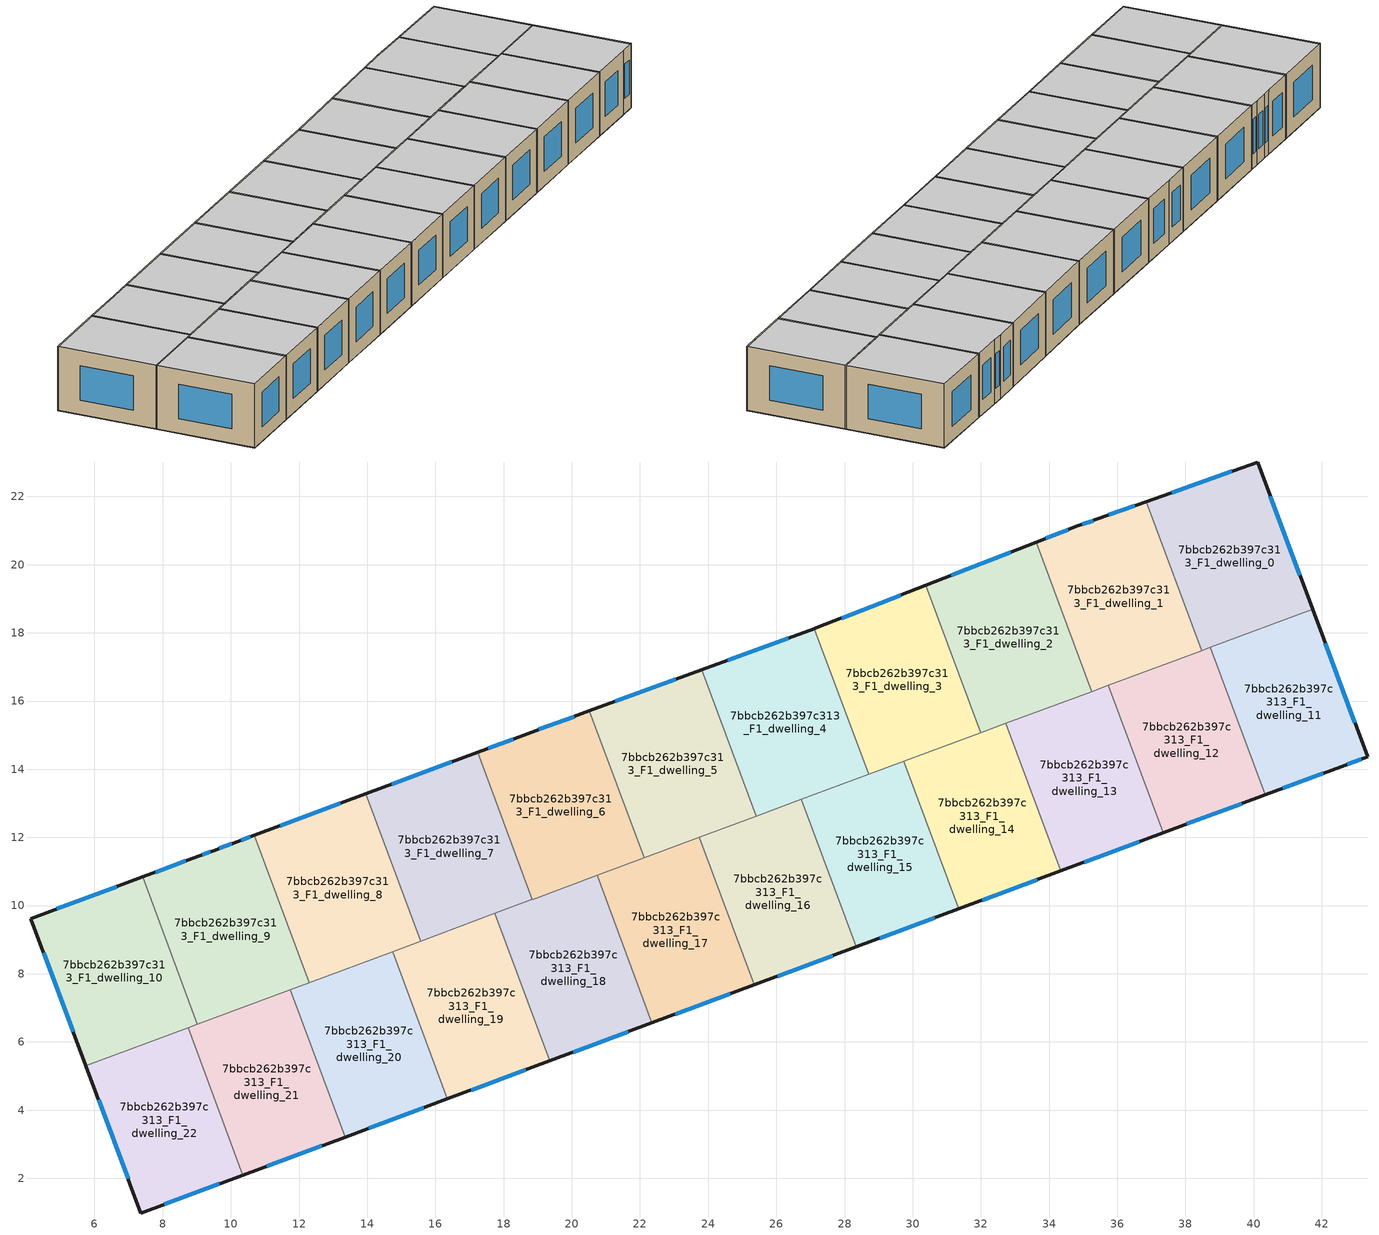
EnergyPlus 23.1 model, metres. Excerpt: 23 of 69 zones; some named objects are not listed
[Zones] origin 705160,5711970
7bbcb262b397c313_F1_dwelling_0
 floor to 7bbcb262b397c313_F0_dwelling_0 (EU_floor_Construction): 41.73,18.69 40.12,23.01 36.85,21.84 38.47,17.48 z3
 wall outside (EU_wall_Construction): 36.85,21.84 40.12,23.01 41.73,18.69 z3:6
 wall to 7bbcb262b397c313_F1_dwelling_1 (EU_wall_Construction): 38.47,17.48 36.85,21.84 z3:6
 wall to 7bbcb262b397c313_F1_dwelling_11 (EU_wall_Construction): 41.73,18.69 38.73,17.57 z3:6
 wall to 7bbcb262b397c313_F1_dwelling_12 (EU_wall_Construction): 38.73,17.57 38.47,17.48 z3:6
 window (EU_Window_Construction): 37.6,22.11 39.36,22.74 / 40.49,22.01 41.36,19.69 z3.69:5.31
 ceiling to 7bbcb262b397c313_F2_dwelling_0 (EU_floor_Construction): 40.12,23.01 41.73,18.69 38.47,17.48 36.85,21.84 z6
7bbcb262b397c313_F1_dwelling_1
 floor to 7bbcb262b397c313_F0_dwelling_1 (EU_floor_Construction): 38.47,17.48 36.85,21.84 35.43,21.34 34.84,21.14 33.62,20.66 35.25,16.28 z3
 wall outside (EU_wall_Construction): 33.62,20.66 34.84,21.14 35.43,21.34 36.85,21.84 z3:6
 wall to 7bbcb262b397c313_F1_dwelling_2 (EU_wall_Construction): 35.25,16.28 33.62,20.66 z3:6
 wall to 7bbcb262b397c313_F1_dwelling_12 (EU_wall_Construction): 38.47,17.48 35.73,16.46 z3:6
 wall to 7bbcb262b397c313_F1_dwelling_13 (EU_wall_Construction): 35.73,16.46 35.25,16.28 z3:6
 window (EU_Window_Construction): 33.9,20.77 34.56,21.03 / 34.98,21.18 35.29,21.29 / 35.75,21.46 36.52,21.73 z3.69:5.31
 ceiling to 7bbcb262b397c313_F2_dwelling_1 (EU_floor_Construction): 36.85,21.84 38.47,17.48 35.25,16.28 33.62,20.66 34.84,21.14 35.43,21.34 z6
7bbcb262b397c313_F1_dwelling_10
 floor to 7bbcb262b397c313_F0_dwelling_10 (EU_floor_Construction): 9.02,6.52 7.42,10.84 4.14,9.62 5.75,5.31 z3
 wall outside (EU_wall_Construction): 5.75,5.31 4.14,9.62 7.42,10.84 z3:6
 wall to 7bbcb262b397c313_F1_dwelling_9 (EU_wall_Construction): 7.42,10.84 9.02,6.52 z3:6
 wall to 7bbcb262b397c313_F1_dwelling_22 (EU_wall_Construction): 8.75,6.42 5.75,5.31 z3:6
 wall to 7bbcb262b397c313_F1_dwelling_21 (EU_wall_Construction): 9.02,6.52 8.75,6.42 z3:6
 window (EU_Window_Construction): 5.37,6.3 4.51,8.62 / 4.9,9.9 6.66,10.56 z3.69:5.31
 ceiling to 7bbcb262b397c313_F2_dwelling_10 (EU_floor_Construction): 7.42,10.84 9.02,6.52 5.75,5.31 4.14,9.62 z6
7bbcb262b397c313_F1_dwelling_11
 floor to 7bbcb262b397c313_F0_dwelling_11 (EU_floor_Construction): 43.34,14.37 41.73,18.69 38.73,17.57 40.34,13.25 42.56,14.08 z3
 wall outside (EU_wall_Construction): 41.73,18.69 43.34,14.37 42.56,14.08 40.34,13.25 z3:6
 wall to 7bbcb262b397c313_F1_dwelling_12 (EU_wall_Construction): 40.34,13.25 38.73,17.57 z3:6
 window (EU_Window_Construction): 42.1,17.69 42.97,15.37 / 43.16,14.3 42.74,14.14 / 42.05,13.89 40.85,13.44 z3.69:5.31
 ceiling to 7bbcb262b397c313_F2_dwelling_11 (EU_floor_Construction): 41.73,18.69 43.34,14.37 42.56,14.08 40.34,13.25 38.73,17.57 z6
7bbcb262b397c313_F1_dwelling_12
 floor to 7bbcb262b397c313_F0_dwelling_12 (EU_floor_Construction): 40.34,13.25 38.73,17.57 35.73,16.46 37.34,12.13 z3
 wall outside (EU_wall_Construction): 40.34,13.25 37.34,12.13 z3:6
 wall to 7bbcb262b397c313_F1_dwelling_13 (EU_wall_Construction): 37.34,12.13 35.73,16.46 z3:6
 window (EU_Window_Construction): 39.65,12.99 38.04,12.39 z3.69:5.31
 ceiling to 7bbcb262b397c313_F2_dwelling_12 (EU_floor_Construction): 38.73,17.57 40.34,13.25 37.34,12.13 35.73,16.46 z6
7bbcb262b397c313_F1_dwelling_13
 floor to 7bbcb262b397c313_F0_dwelling_13 (EU_floor_Construction): 37.34,12.13 35.73,16.46 32.73,15.34 34.34,11.02 z3
 wall outside (EU_wall_Construction): 37.34,12.13 34.34,11.02 z3:6
 wall to 7bbcb262b397c313_F1_dwelling_14 (EU_wall_Construction): 34.34,11.02 32.73,15.34 z3:6
 wall to 7bbcb262b397c313_F1_dwelling_2 (EU_wall_Construction): 32.73,15.34 35.25,16.28 z3:6
 window (EU_Window_Construction): 36.65,11.88 35.04,11.28 z3.69:5.31
 ceiling to 7bbcb262b397c313_F2_dwelling_13 (EU_floor_Construction): 35.73,16.46 37.34,12.13 34.34,11.02 32.73,15.34 z6
7bbcb262b397c313_F1_dwelling_14
 floor to 7bbcb262b397c313_F0_dwelling_14 (EU_floor_Construction): 34.34,11.02 32.73,15.34 29.73,14.23 31.34,9.9 z3
 wall outside (EU_wall_Construction): 34.34,11.02 31.34,9.9 z3:6
 wall to 7bbcb262b397c313_F1_dwelling_15 (EU_wall_Construction): 31.34,9.9 29.73,14.23 z3:6
 wall to 7bbcb262b397c313_F1_dwelling_3 (EU_wall_Construction): 29.73,14.23 32,15.07 z3:6
 wall to 7bbcb262b397c313_F1_dwelling_2 (EU_wall_Construction): 32,15.07 32.73,15.34 z3:6
 window (EU_Window_Construction): 33.65,10.76 32.04,10.16 z3.69:5.31
 ceiling to 7bbcb262b397c313_F2_dwelling_14 (EU_floor_Construction): 32.73,15.34 34.34,11.02 31.34,9.9 29.73,14.23 z6
7bbcb262b397c313_F1_dwelling_15
 floor to 7bbcb262b397c313_F0_dwelling_15 (EU_floor_Construction): 31.34,9.9 29.73,14.23 26.74,13.11 28.34,8.79 z3
 wall outside (EU_wall_Construction): 31.34,9.9 28.34,8.79 z3:6
 wall to 7bbcb262b397c313_F1_dwelling_16 (EU_wall_Construction): 28.34,8.79 26.74,13.11 z3:6
 wall to 7bbcb262b397c313_F1_dwelling_4 (EU_wall_Construction): 26.74,13.11 28.71,13.85 z3:6
 wall to 7bbcb262b397c313_F1_dwelling_3 (EU_wall_Construction): 28.71,13.85 29.73,14.23 z3:6
 window (EU_Window_Construction): 30.65,9.65 29.04,9.05 z3.69:5.31
 ceiling to 7bbcb262b397c313_F2_dwelling_15 (EU_floor_Construction): 29.73,14.23 31.34,9.9 28.34,8.79 26.74,13.11 z6
7bbcb262b397c313_F1_dwelling_16
 floor to 7bbcb262b397c313_F0_dwelling_16 (EU_floor_Construction): 28.34,8.79 26.74,13.11 23.74,12 25.35,7.67 z3
 wall outside (EU_wall_Construction): 28.34,8.79 25.35,7.67 z3:6
 wall to 7bbcb262b397c313_F1_dwelling_17 (EU_wall_Construction): 25.35,7.67 23.74,12 z3:6
 wall to 7bbcb262b397c313_F1_dwelling_5 (EU_wall_Construction): 23.74,12 25.41,12.62 z3:6
 wall to 7bbcb262b397c313_F1_dwelling_4 (EU_wall_Construction): 25.41,12.62 26.74,13.11 z3:6
 window (EU_Window_Construction): 27.65,8.53 26.04,7.93 z3.69:5.31
 ceiling to 7bbcb262b397c313_F2_dwelling_16 (EU_floor_Construction): 26.74,13.11 28.34,8.79 25.35,7.67 23.74,12 z6
7bbcb262b397c313_F1_dwelling_17
 floor to 7bbcb262b397c313_F0_dwelling_17 (EU_floor_Construction): 25.35,7.67 23.74,12 20.74,10.88 22.35,6.56 z3
 wall outside (EU_wall_Construction): 25.35,7.67 22.35,6.56 z3:6
 wall to 7bbcb262b397c313_F1_dwelling_18 (EU_wall_Construction): 22.35,6.56 20.74,10.88 z3:6
 wall to 7bbcb262b397c313_F1_dwelling_6 (EU_wall_Construction): 20.74,10.88 22.12,11.4 z3:6
 wall to 7bbcb262b397c313_F1_dwelling_5 (EU_wall_Construction): 22.12,11.4 23.74,12 z3:6
 window (EU_Window_Construction): 24.65,7.41 23.04,6.82 z3.69:5.31
 ceiling to 7bbcb262b397c313_F2_dwelling_17 (EU_floor_Construction): 23.74,12 25.35,7.67 22.35,6.56 20.74,10.88 z6
7bbcb262b397c313_F1_dwelling_18
 floor to 7bbcb262b397c313_F0_dwelling_18 (EU_floor_Construction): 22.35,6.56 20.74,10.88 17.74,9.77 19.35,5.44 z3
 wall outside (EU_wall_Construction): 22.35,6.56 19.35,5.44 z3:6
 wall to 7bbcb262b397c313_F1_dwelling_19 (EU_wall_Construction): 19.35,5.44 17.74,9.77 z3:6
 wall to 7bbcb262b397c313_F1_dwelling_7 (EU_wall_Construction): 17.74,9.77 18.84,10.18 z3:6
 wall to 7bbcb262b397c313_F1_dwelling_6 (EU_wall_Construction): 18.84,10.18 20.74,10.88 z3:6
 window (EU_Window_Construction): 21.65,6.3 20.04,5.7 z3.69:5.31
 ceiling to 7bbcb262b397c313_F2_dwelling_18 (EU_floor_Construction): 20.74,10.88 22.35,6.56 19.35,5.44 17.74,9.77 z6
7bbcb262b397c313_F1_dwelling_19
 floor to 7bbcb262b397c313_F0_dwelling_19 (EU_floor_Construction): 19.35,5.44 17.74,9.77 14.74,8.65 16.35,4.33 z3
 wall outside (EU_wall_Construction): 19.35,5.44 16.35,4.33 z3:6
 wall to 7bbcb262b397c313_F1_dwelling_20 (EU_wall_Construction): 16.35,4.33 14.74,8.65 z3:6
 wall to 7bbcb262b397c313_F1_dwelling_8 (EU_wall_Construction): 14.74,8.65 15.57,8.96 z3:6
 wall to 7bbcb262b397c313_F1_dwelling_7 (EU_wall_Construction): 15.57,8.96 17.74,9.77 z3:6
 window (EU_Window_Construction): 18.66,5.18 17.05,4.59 z3.69:5.31
 ceiling to 7bbcb262b397c313_F2_dwelling_19 (EU_floor_Construction): 17.74,9.77 19.35,5.44 16.35,4.33 14.74,8.65 z6
7bbcb262b397c313_F1_dwelling_2
 floor to 7bbcb262b397c313_F0_dwelling_2 (EU_floor_Construction): 35.25,16.28 33.62,20.66 30.39,19.4 32,15.07 z3
 wall outside (EU_wall_Construction): 30.39,19.4 33.62,20.66 z3:6
 wall to 7bbcb262b397c313_F1_dwelling_3 (EU_wall_Construction): 32,15.07 30.39,19.4 z3:6
 window (EU_Window_Construction): 31.13,19.69 32.87,20.37 z3.69:5.31
 ceiling to 7bbcb262b397c313_F2_dwelling_2 (EU_floor_Construction): 33.62,20.66 35.25,16.28 32,15.07 30.39,19.4 z6
7bbcb262b397c313_F1_dwelling_20
 floor to 7bbcb262b397c313_F0_dwelling_20 (EU_floor_Construction): 16.35,4.33 14.74,8.65 11.74,7.54 13.35,3.21 z3
 wall outside (EU_wall_Construction): 16.35,4.33 13.35,3.21 z3:6
 wall to 7bbcb262b397c313_F1_dwelling_21 (EU_wall_Construction): 13.35,3.21 11.74,7.54 z3:6
 wall to 7bbcb262b397c313_F1_dwelling_9 (EU_wall_Construction): 11.74,7.54 12.3,7.74 z3:6
 wall to 7bbcb262b397c313_F1_dwelling_8 (EU_wall_Construction): 12.3,7.74 14.74,8.65 z3:6
 window (EU_Window_Construction): 15.66,4.07 14.05,3.47 z3.69:5.31
 ceiling to 7bbcb262b397c313_F2_dwelling_20 (EU_floor_Construction): 14.74,8.65 16.35,4.33 13.35,3.21 11.74,7.54 z6
7bbcb262b397c313_F1_dwelling_21
 floor to 7bbcb262b397c313_F0_dwelling_21 (EU_floor_Construction): 13.35,3.21 11.74,7.54 8.75,6.42 10.36,2.1 z3
 wall outside (EU_wall_Construction): 13.35,3.21 10.36,2.1 z3:6
 wall to 7bbcb262b397c313_F1_dwelling_22 (EU_wall_Construction): 10.36,2.1 8.75,6.42 z3:6
 wall to 7bbcb262b397c313_F1_dwelling_9 (EU_wall_Construction): 9.02,6.52 11.74,7.54 z3:6
 window (EU_Window_Construction): 12.66,2.95 11.05,2.36 z3.69:5.31
 ceiling to 7bbcb262b397c313_F2_dwelling_21 (EU_floor_Construction): 11.74,7.54 13.35,3.21 10.36,2.1 8.75,6.42 z6
7bbcb262b397c313_F1_dwelling_22
 floor to 7bbcb262b397c313_F0_dwelling_22 (EU_floor_Construction): 10.36,2.1 8.75,6.42 5.75,5.31 7.36,0.98 z3
 wall outside (EU_wall_Construction): 10.36,2.1 7.36,0.98 5.75,5.31 z3:6
 window (EU_Window_Construction): 9.66,1.84 8.05,1.24 / 6.99,1.98 6.12,4.31 z3.69:5.31
 ceiling to 7bbcb262b397c313_F2_dwelling_22 (EU_floor_Construction): 8.75,6.42 10.36,2.1 7.36,0.98 5.75,5.31 z6
7bbcb262b397c313_F1_dwelling_3
 floor to 7bbcb262b397c313_F0_dwelling_3 (EU_floor_Construction): 32,15.07 30.39,19.4 27.17,18.14 27.12,18.12 28.71,13.85 z3
 wall outside (EU_wall_Construction): 27.12,18.12 27.17,18.14 30.39,19.4 z3:6
 wall to 7bbcb262b397c313_F1_dwelling_4 (EU_wall_Construction): 28.71,13.85 27.12,18.12 z3:6
 window (EU_Window_Construction): 27.91,18.43 29.64,19.11 z3.69:5.31
 ceiling to 7bbcb262b397c313_F2_dwelling_3 (EU_floor_Construction): 30.39,19.4 32,15.07 28.71,13.85 27.12,18.12 27.17,18.14 z6
7bbcb262b397c313_F1_dwelling_4
 floor to 7bbcb262b397c313_F0_dwelling_4 (EU_floor_Construction): 28.71,13.85 27.12,18.12 23.81,16.91 25.41,12.62 z3
 wall outside (EU_wall_Construction): 23.81,16.91 27.12,18.12 z3:6
 wall to 7bbcb262b397c313_F1_dwelling_5 (EU_wall_Construction): 25.41,12.62 23.81,16.91 z3:6
 window (EU_Window_Construction): 24.58,17.19 26.35,17.84 z3.69:5.31
 ceiling to 7bbcb262b397c313_F2_dwelling_4 (EU_floor_Construction): 27.12,18.12 28.71,13.85 25.41,12.62 23.81,16.91 z6
7bbcb262b397c313_F1_dwelling_5
 floor to 7bbcb262b397c313_F0_dwelling_5 (EU_floor_Construction): 25.41,12.62 23.81,16.91 20.52,15.71 22.12,11.4 z3
 wall outside (EU_wall_Construction): 20.52,15.71 23.81,16.91 z3:6
 wall to 7bbcb262b397c313_F1_dwelling_6 (EU_wall_Construction): 22.12,11.4 20.52,15.71 z3:6
 window (EU_Window_Construction): 21.28,15.99 23.05,16.63 z3.69:5.31
 ceiling to 7bbcb262b397c313_F2_dwelling_5 (EU_floor_Construction): 23.81,16.91 25.41,12.62 22.12,11.4 20.52,15.71 z6
7bbcb262b397c313_F1_dwelling_6
 floor to 7bbcb262b397c313_F0_dwelling_6 (EU_floor_Construction): 22.12,11.4 20.52,15.71 18.59,15 17.24,14.5 18.84,10.18 z3
 wall outside (EU_wall_Construction): 17.24,14.5 18.59,15 20.52,15.71 z3:6
 wall to 7bbcb262b397c313_F1_dwelling_7 (EU_wall_Construction): 18.84,10.18 17.24,14.5 z3:6
 window (EU_Window_Construction): 17.55,14.61 18.28,14.88 / 19.04,15.16 20.07,15.54 z3.69:5.31
 ceiling to 7bbcb262b397c313_F2_dwelling_6 (EU_floor_Construction): 20.52,15.71 22.12,11.4 18.84,10.18 17.24,14.5 18.59,15 z6
7bbcb262b397c313_F1_dwelling_7
 floor to 7bbcb262b397c313_F0_dwelling_7 (EU_floor_Construction): 18.84,10.18 17.24,14.5 13.96,13.28 15.57,8.96 z3
 wall outside (EU_wall_Construction): 13.96,13.28 17.24,14.5 z3:6
 wall to 7bbcb262b397c313_F1_dwelling_8 (EU_wall_Construction): 15.57,8.96 13.96,13.28 z3:6
 window (EU_Window_Construction): 14.72,13.56 16.48,14.22 z3.69:5.31
 ceiling to 7bbcb262b397c313_F2_dwelling_7 (EU_floor_Construction): 17.24,14.5 18.84,10.18 15.57,8.96 13.96,13.28 z6
7bbcb262b397c313_F1_dwelling_8
 floor to 7bbcb262b397c313_F0_dwelling_8 (EU_floor_Construction): 15.57,8.96 13.96,13.28 10.69,12.06 12.3,7.74 z3
 wall outside (EU_wall_Construction): 10.69,12.06 13.96,13.28 z3:6
 wall to 7bbcb262b397c313_F1_dwelling_9 (EU_wall_Construction): 12.3,7.74 10.69,12.06 z3:6
 window (EU_Window_Construction): 11.45,12.35 13.21,13 z3.69:5.31
 ceiling to 7bbcb262b397c313_F2_dwelling_8 (EU_floor_Construction): 13.96,13.28 15.57,8.96 12.3,7.74 10.69,12.06 z6
7bbcb262b397c313_F1_dwelling_9
 floor to 7bbcb262b397c313_F0_dwelling_9 (EU_floor_Construction): 12.3,7.74 10.69,12.06 10.19,11.88 9.5,11.62 9.05,11.45 7.42,10.84 9.02,6.52 z3
 wall outside (EU_wall_Construction): 7.42,10.84 9.05,11.45 9.5,11.62 10.19,11.88 10.69,12.06 z3:6
 window (EU_Window_Construction): 7.79,10.98 8.67,11.31 / 9.15,11.49 9.4,11.58 / 9.66,11.68 10.03,11.82 / 10.3,11.92 10.57,12.02 z3.69:5.31
 ceiling to 7bbcb262b397c313_F2_dwelling_9 (EU_floor_Construction): 10.69,12.06 12.3,7.74 9.02,6.52 7.42,10.84 9.05,11.45 9.5,11.62 10.19,11.88 z6
[Building]
EU S2 Campaign: North Axis=0; Terrain=City; Solar Distribution=FullExterior
[Site:Location]
London: Latitude=51.5; Longitude=-0.5; Time Zone=0; Elevation=25
[SizingPeriod:WeatherFileDays]
AnnualSizingPeriod: Begin Month=1; Begin Day of Month=1; End Month=12; End Day of Month=31; Day of Week for Start Day=Monday; Use Weather File Daylight Saving Period=No; Use Weather File Rain and Snow Indicators=No
[MATERIAL]
EU_InternalMass_Material: Roughness=MediumRough; Thickness=0.1; Conductivity=1; Density=1800; Specific Heat=900; Thermal Absorptance=0.9; Solar Absorptance=0.7; Visible Absorptance=0.7
[MATERIAL:NOMASS] Roughness=MediumRough; Thermal Absorptance=0.9; Solar Absorptance=0.7; Visible Absorptance=0.7
Name | Thermal Resistance
EU_wall_NoMass | 0.635353
EU_floor_NoMass | 1.96382
[WINDOWMATERIAL:SIMPLEGLAZINGSYSTEM]
EU_Window_SimpleGlazing: UFactor=2.96269; Solar Heat Gain Coefficient=0.76; Visible Transmittance=0.76
[CONSTRUCTION]
EU_wall_Construction: EU_wall_NoMass
EU_floor_Construction: EU_floor_NoMass
EU_InternalMass_Construction: EU_InternalMass_Material
EU_Window_Construction: EU_Window_SimpleGlazing
[ZONE] Type=1; Multiplier=1; Ceiling Height=autocalculate; Floor Area=autocalculate; Part of Total Floor Area=Yes
Name | Volume
7bbcb262b397c313_F1_dwelling_0 | 48.3142
7bbcb262b397c313_F1_dwelling_1 | 48.3018
7bbcb262b397c313_F1_dwelling_10; 7bbcb262b397c313_F1_dwelling_9 | 48.3127
7bbcb262b397c313_F1_dwelling_11; 7bbcb262b397c313_F1_dwelling_22 | 44.283
7bbcb262b397c313_F1_dwelling_12 | 44.28
7bbcb262b397c313_F1_dwelling_13 | 44.2881
7bbcb262b397c313_F1_dwelling_14; 7bbcb262b397c313_F1_dwelling_16; 7bbcb262b397c313_F1_dwelling_17 | 44.2844
7bbcb262b397c313_F1_dwelling_15 | 44.2764
7bbcb262b397c313_F1_dwelling_18 | 44.2866
7bbcb262b397c313_F1_dwelling_19 | 44.2859
7bbcb262b397c313_F1_dwelling_2 | 48.3157
7bbcb262b397c313_F1_dwelling_20 | 44.2808
7bbcb262b397c313_F1_dwelling_21 | 44.2815
7bbcb262b397c313_F1_dwelling_3 | 48.301
7bbcb262b397c313_F1_dwelling_4 | 48.3186
7bbcb262b397c313_F1_dwelling_5 | 48.3149
7bbcb262b397c313_F1_dwelling_6 | 48.3062
7bbcb262b397c313_F1_dwelling_7 | 48.3113
7bbcb262b397c313_F1_dwelling_8 | 48.2952
[INTERNALMASS] Construction=EU_InternalMass_Construction
Name | Zone or ZoneList | Surface Area
7bbcb262b397c313_F1_dwelling_0_EU_InternalMass | 7bbcb262b397c313_F1_dwelling_0 | 16.1046
7bbcb262b397c313_F1_dwelling_1_EU_InternalMass | 7bbcb262b397c313_F1_dwelling_1 | 16.1005
7bbcb262b397c313_F1_dwelling_2_EU_InternalMass | 7bbcb262b397c313_F1_dwelling_2 | 16.1049
7bbcb262b397c313_F1_dwelling_3_EU_InternalMass | 7bbcb262b397c313_F1_dwelling_3 | 16.1005
7bbcb262b397c313_F1_dwelling_4_EU_InternalMass | 7bbcb262b397c313_F1_dwelling_4 | 16.1065
7bbcb262b397c313_F1_dwelling_5_EU_InternalMass | 7bbcb262b397c313_F1_dwelling_5 | 16.1052
7bbcb262b397c313_F1_dwelling_6_EU_InternalMass | 7bbcb262b397c313_F1_dwelling_6 | 16.1025
7bbcb262b397c313_F1_dwelling_7_EU_InternalMass | 7bbcb262b397c313_F1_dwelling_7 | 16.1034
7bbcb262b397c313_F1_dwelling_8_EU_InternalMass | 7bbcb262b397c313_F1_dwelling_8 | 16.0984
7bbcb262b397c313_F1_dwelling_9_EU_InternalMass | 7bbcb262b397c313_F1_dwelling_9 | 16.1041
7bbcb262b397c313_F1_dwelling_10_EU_InternalMass | 7bbcb262b397c313_F1_dwelling_10 | 16.1043
7bbcb262b397c313_F1_dwelling_11_EU_InternalMass | 7bbcb262b397c313_F1_dwelling_11 | 14.7611
7bbcb262b397c313_F1_dwelling_12_EU_InternalMass | 7bbcb262b397c313_F1_dwelling_12 | 14.7599
7bbcb262b397c313_F1_dwelling_13_EU_InternalMass | 7bbcb262b397c313_F1_dwelling_13 | 14.7629
7bbcb262b397c313_F1_dwelling_14_EU_InternalMass | 7bbcb262b397c313_F1_dwelling_14 | 14.7613
7bbcb262b397c313_F1_dwelling_15_EU_InternalMass | 7bbcb262b397c313_F1_dwelling_15 | 14.759
7bbcb262b397c313_F1_dwelling_16_EU_InternalMass | 7bbcb262b397c313_F1_dwelling_16 | 14.7613
7bbcb262b397c313_F1_dwelling_17_EU_InternalMass | 7bbcb262b397c313_F1_dwelling_17 | 14.762
7bbcb262b397c313_F1_dwelling_18_EU_InternalMass | 7bbcb262b397c313_F1_dwelling_18 | 14.762
7bbcb262b397c313_F1_dwelling_19_EU_InternalMass | 7bbcb262b397c313_F1_dwelling_19 | 14.762
7bbcb262b397c313_F1_dwelling_20_EU_InternalMass | 7bbcb262b397c313_F1_dwelling_20 | 14.7614
7bbcb262b397c313_F1_dwelling_21_EU_InternalMass | 7bbcb262b397c313_F1_dwelling_21 | 14.7604
7bbcb262b397c313_F1_dwelling_22_EU_InternalMass | 7bbcb262b397c313_F1_dwelling_22 | 14.7607
[OTHEREQUIPMENT] Fuel Type=Electricity; Design Level Calculation Method=Watts/Area; Power per Zone Floor Area=1; Fraction Latent=0; Fraction Radiant=0; Fraction Lost=0; Carbon Dioxide Generation Rate=0; EndUse Subcategory=EU_Step8_InternalGains
Name | Zone or ZoneList or Space or SpaceList | Schedule
EU_Step8_InternalGain_7bbcb262b397c313_F1_dwelling_0_f000 | 7bbcb262b397c313_F1_dwelling_0 | EU_Step8_GainSchedule_7bbcb262b397c313_F1_dwelling_0_f000
EU_Step8_InternalGain_7bbcb262b397c313_F1_dwelling_1_f000 | 7bbcb262b397c313_F1_dwelling_1 | EU_Step8_GainSchedule_7bbcb262b397c313_F1_dwelling_1_f000
EU_Step8_InternalGain_7bbcb262b397c313_F1_dwelling_2_f000 | 7bbcb262b397c313_F1_dwelling_2 | EU_Step8_GainSchedule_7bbcb262b397c313_F1_dwelling_2_f000
EU_Step8_InternalGain_7bbcb262b397c313_F1_dwelling_3_f000 | 7bbcb262b397c313_F1_dwelling_3 | EU_Step8_GainSchedule_7bbcb262b397c313_F1_dwelling_3_f000
EU_Step8_InternalGain_7bbcb262b397c313_F1_dwelling_4_f000 | 7bbcb262b397c313_F1_dwelling_4 | EU_Step8_GainSchedule_7bbcb262b397c313_F1_dwelling_4_f000
EU_Step8_InternalGain_7bbcb262b397c313_F1_dwelling_5_f000 | 7bbcb262b397c313_F1_dwelling_5 | EU_Step8_GainSchedule_7bbcb262b397c313_F1_dwelling_5_f000
EU_Step8_InternalGain_7bbcb262b397c313_F1_dwelling_6_f000 | 7bbcb262b397c313_F1_dwelling_6 | EU_Step8_GainSchedule_7bbcb262b397c313_F1_dwelling_6_f000
EU_Step8_InternalGain_7bbcb262b397c313_F1_dwelling_7_f000 | 7bbcb262b397c313_F1_dwelling_7 | EU_Step8_GainSchedule_7bbcb262b397c313_F1_dwelling_7_f000
EU_Step8_InternalGain_7bbcb262b397c313_F1_dwelling_8_f000 | 7bbcb262b397c313_F1_dwelling_8 | EU_Step8_GainSchedule_7bbcb262b397c313_F1_dwelling_8_f000
EU_Step8_InternalGain_7bbcb262b397c313_F1_dwelling_9_f000 | 7bbcb262b397c313_F1_dwelling_9 | EU_Step8_GainSchedule_7bbcb262b397c313_F1_dwelling_9_f000
EU_Step8_InternalGain_7bbcb262b397c313_F1_dwelling_10_f000 | 7bbcb262b397c313_F1_dwelling_10 | EU_Step8_GainSchedule_7bbcb262b397c313_F1_dwelling_10_f000
EU_Step8_InternalGain_7bbcb262b397c313_F1_dwelling_11_f000 | 7bbcb262b397c313_F1_dwelling_11 | EU_Step8_GainSchedule_7bbcb262b397c313_F1_dwelling_11_f000
EU_Step8_InternalGain_7bbcb262b397c313_F1_dwelling_12_f000 | 7bbcb262b397c313_F1_dwelling_12 | EU_Step8_GainSchedule_7bbcb262b397c313_F1_dwelling_12_f000
EU_Step8_InternalGain_7bbcb262b397c313_F1_dwelling_13_f000 | 7bbcb262b397c313_F1_dwelling_13 | EU_Step8_GainSchedule_7bbcb262b397c313_F1_dwelling_13_f000
EU_Step8_InternalGain_7bbcb262b397c313_F1_dwelling_14_f000 | 7bbcb262b397c313_F1_dwelling_14 | EU_Step8_GainSchedule_7bbcb262b397c313_F1_dwelling_14_f000
EU_Step8_InternalGain_7bbcb262b397c313_F1_dwelling_15_f000 | 7bbcb262b397c313_F1_dwelling_15 | EU_Step8_GainSchedule_7bbcb262b397c313_F1_dwelling_15_f000
EU_Step8_InternalGain_7bbcb262b397c313_F1_dwelling_16_f000 | 7bbcb262b397c313_F1_dwelling_16 | EU_Step8_GainSchedule_7bbcb262b397c313_F1_dwelling_16_f000
EU_Step8_InternalGain_7bbcb262b397c313_F1_dwelling_17_f000 | 7bbcb262b397c313_F1_dwelling_17 | EU_Step8_GainSchedule_7bbcb262b397c313_F1_dwelling_17_f000
EU_Step8_InternalGain_7bbcb262b397c313_F1_dwelling_18_f000 | 7bbcb262b397c313_F1_dwelling_18 | EU_Step8_GainSchedule_7bbcb262b397c313_F1_dwelling_18_f000
EU_Step8_InternalGain_7bbcb262b397c313_F1_dwelling_19_f000 | 7bbcb262b397c313_F1_dwelling_19 | EU_Step8_GainSchedule_7bbcb262b397c313_F1_dwelling_19_f000
EU_Step8_InternalGain_7bbcb262b397c313_F1_dwelling_20_f000 | 7bbcb262b397c313_F1_dwelling_20 | EU_Step8_GainSchedule_7bbcb262b397c313_F1_dwelling_20_f000
EU_Step8_InternalGain_7bbcb262b397c313_F1_dwelling_21_f000 | 7bbcb262b397c313_F1_dwelling_21 | EU_Step8_GainSchedule_7bbcb262b397c313_F1_dwelling_21_f000
EU_Step8_InternalGain_7bbcb262b397c313_F1_dwelling_22_f000 | 7bbcb262b397c313_F1_dwelling_22 | EU_Step8_GainSchedule_7bbcb262b397c313_F1_dwelling_22_f000
[ZONEVENTILATION:DESIGNFLOWRATE] Schedule=EU_AlwaysOn; Design Flow Rate Calculation Method=AirChanges/Hour; Air Changes per Hour=0.555504; Ventilation Type=Natural; Fan Pressure Rise=0; Fan Total Efficiency=1; Constant Term Coefficient=1; Temperature Term Coefficient=0; Velocity Term Coefficient=0; Velocity Squared Term Coefficient=0; Minimum Indoor Temperature=-100; Maximum Indoor Temperature=100; Delta Temperature=-100; Minimum Outdoor Temperature=-100; Maximum Outdoor Temperature=100; Maximum Wind Speed=40
Name | Zone or ZoneList or Space or SpaceList
EU_ConstantAir_7bbcb262b397c313_F1_dwelling_0 | 7bbcb262b397c313_F1_dwelling_0
EU_ConstantAir_7bbcb262b397c313_F1_dwelling_1 | 7bbcb262b397c313_F1_dwelling_1
EU_ConstantAir_7bbcb262b397c313_F1_dwelling_2 | 7bbcb262b397c313_F1_dwelling_2
EU_ConstantAir_7bbcb262b397c313_F1_dwelling_3 | 7bbcb262b397c313_F1_dwelling_3
EU_ConstantAir_7bbcb262b397c313_F1_dwelling_4 | 7bbcb262b397c313_F1_dwelling_4
EU_ConstantAir_7bbcb262b397c313_F1_dwelling_5 | 7bbcb262b397c313_F1_dwelling_5
EU_ConstantAir_7bbcb262b397c313_F1_dwelling_6 | 7bbcb262b397c313_F1_dwelling_6
EU_ConstantAir_7bbcb262b397c313_F1_dwelling_7 | 7bbcb262b397c313_F1_dwelling_7
EU_ConstantAir_7bbcb262b397c313_F1_dwelling_8 | 7bbcb262b397c313_F1_dwelling_8
EU_ConstantAir_7bbcb262b397c313_F1_dwelling_9 | 7bbcb262b397c313_F1_dwelling_9
EU_ConstantAir_7bbcb262b397c313_F1_dwelling_10 | 7bbcb262b397c313_F1_dwelling_10
EU_ConstantAir_7bbcb262b397c313_F1_dwelling_11 | 7bbcb262b397c313_F1_dwelling_11
EU_ConstantAir_7bbcb262b397c313_F1_dwelling_12 | 7bbcb262b397c313_F1_dwelling_12
EU_ConstantAir_7bbcb262b397c313_F1_dwelling_13 | 7bbcb262b397c313_F1_dwelling_13
EU_ConstantAir_7bbcb262b397c313_F1_dwelling_14 | 7bbcb262b397c313_F1_dwelling_14
EU_ConstantAir_7bbcb262b397c313_F1_dwelling_15 | 7bbcb262b397c313_F1_dwelling_15
EU_ConstantAir_7bbcb262b397c313_F1_dwelling_16 | 7bbcb262b397c313_F1_dwelling_16
EU_ConstantAir_7bbcb262b397c313_F1_dwelling_17 | 7bbcb262b397c313_F1_dwelling_17
EU_ConstantAir_7bbcb262b397c313_F1_dwelling_18 | 7bbcb262b397c313_F1_dwelling_18
EU_ConstantAir_7bbcb262b397c313_F1_dwelling_19 | 7bbcb262b397c313_F1_dwelling_19
EU_ConstantAir_7bbcb262b397c313_F1_dwelling_20 | 7bbcb262b397c313_F1_dwelling_20
EU_ConstantAir_7bbcb262b397c313_F1_dwelling_21 | 7bbcb262b397c313_F1_dwelling_21
EU_ConstantAir_7bbcb262b397c313_F1_dwelling_22 | 7bbcb262b397c313_F1_dwelling_22
[HVACTEMPLATE:ZONE:IDEALLOADSAIRSYSTEM] System Availability Schedule=EU_AlwaysOn; Maximum Heating Supply Air Temperature=50; Minimum Cooling Supply Air Temperature=13; Maximum Heating Supply Air Humidity Ratio=0.0156; Minimum Cooling Supply Air Humidity Ratio=0.0077; Heating Limit=NoLimit; Cooling Limit=NoLimit; Heating Availability Schedule=EU_AlwaysOn; Cooling Availability Schedule=EU_CoolingOff; Dehumidification Control Type=ConstantSensibleHeatRatio; Cooling Sensible Heat Ratio=0.7; Dehumidification Setpoint=60; Humidification Control Type=None; Humidification Setpoint=30; Outdoor Air Method=None; Outdoor Air Flow Rate per Person=0.00944; Outdoor Air Flow Rate per Zone Floor Area=0; Outdoor Air Flow Rate per Zone=0; Demand Controlled Ventilation Type=None; Outdoor Air Economizer Type=NoEconomizer; Heat Recovery Type=None; Sensible Heat Recovery Effectiveness=0.7; Latent Heat Recovery Effectiveness=0.65
Name | Template Thermostat
7bbcb262b397c313_F1_dwelling_0 | EU_HeatOnly_7bbcb262b397c313_F1_dwelling_0
7bbcb262b397c313_F1_dwelling_1 | EU_HeatOnly_7bbcb262b397c313_F1_dwelling_1
7bbcb262b397c313_F1_dwelling_2 | EU_HeatOnly_7bbcb262b397c313_F1_dwelling_2
7bbcb262b397c313_F1_dwelling_3 | EU_HeatOnly_7bbcb262b397c313_F1_dwelling_3
7bbcb262b397c313_F1_dwelling_4 | EU_HeatOnly_7bbcb262b397c313_F1_dwelling_4
7bbcb262b397c313_F1_dwelling_5 | EU_HeatOnly_7bbcb262b397c313_F1_dwelling_5
7bbcb262b397c313_F1_dwelling_6 | EU_HeatOnly_7bbcb262b397c313_F1_dwelling_6
7bbcb262b397c313_F1_dwelling_7 | EU_HeatOnly_7bbcb262b397c313_F1_dwelling_7
7bbcb262b397c313_F1_dwelling_8 | EU_HeatOnly_7bbcb262b397c313_F1_dwelling_8
7bbcb262b397c313_F1_dwelling_9 | EU_HeatOnly_7bbcb262b397c313_F1_dwelling_9
7bbcb262b397c313_F1_dwelling_10 | EU_HeatOnly_7bbcb262b397c313_F1_dwelling_10
7bbcb262b397c313_F1_dwelling_11 | EU_HeatOnly_7bbcb262b397c313_F1_dwelling_11
7bbcb262b397c313_F1_dwelling_12 | EU_HeatOnly_7bbcb262b397c313_F1_dwelling_12
7bbcb262b397c313_F1_dwelling_13 | EU_HeatOnly_7bbcb262b397c313_F1_dwelling_13
7bbcb262b397c313_F1_dwelling_14 | EU_HeatOnly_7bbcb262b397c313_F1_dwelling_14
7bbcb262b397c313_F1_dwelling_15 | EU_HeatOnly_7bbcb262b397c313_F1_dwelling_15
7bbcb262b397c313_F1_dwelling_16 | EU_HeatOnly_7bbcb262b397c313_F1_dwelling_16
7bbcb262b397c313_F1_dwelling_17 | EU_HeatOnly_7bbcb262b397c313_F1_dwelling_17
7bbcb262b397c313_F1_dwelling_18 | EU_HeatOnly_7bbcb262b397c313_F1_dwelling_18
7bbcb262b397c313_F1_dwelling_19 | EU_HeatOnly_7bbcb262b397c313_F1_dwelling_19
7bbcb262b397c313_F1_dwelling_20 | EU_HeatOnly_7bbcb262b397c313_F1_dwelling_20
7bbcb262b397c313_F1_dwelling_21 | EU_HeatOnly_7bbcb262b397c313_F1_dwelling_21
7bbcb262b397c313_F1_dwelling_22 | EU_HeatOnly_7bbcb262b397c313_F1_dwelling_22
[SIZING:ZONE] Zone Cooling Design Supply Air Temperature Input Method=SupplyAirTemperature; Zone Cooling Design Supply Air Temperature=13; Zone Heating Design Supply Air Temperature Input Method=SupplyAirTemperature; Zone Heating Design Supply Air Temperature=50; Zone Cooling Design Supply Air Humidity Ratio=0.008; Zone Heating Design Supply Air Humidity Ratio=0.008; Cooling Design Air Flow Method=DesignDay; Cooling Design Air Flow Rate=0; Cooling Minimum Air Flow per Zone Floor Area=0.000762; Cooling Minimum Air Flow=0; Cooling Minimum Air Flow Fraction=0.2; Heating Design Air Flow Method=DesignDay; Heating Design Air Flow Rate=0; Heating Maximum Air Flow per Zone Floor Area=0.002032; Heating Maximum Air Flow=0.141576; Heating Maximum Air Flow Fraction=0.3; Account for Dedicated Outdoor Air System=No; Dedicated Outdoor Air System Control Strategy=NeutralSupplyAir; Dedicated Outdoor Air Low Setpoint Temperature for Design=autosize; Dedicated Outdoor Air High Setpoint Temperature for Design=autosize; Zone Load Sizing Method=Sensible Load Only No Latent Load; Zone Latent Cooling Design Supply Air Humidity Ratio Input Method=HumidityRatioDifference; Zone Cooling Design Supply Air Humidity Ratio Difference=0.005; Zone Latent Heating Design Supply Air Humidity Ratio Input Method=HumidityRatioDifference; Zone Humidification Design Supply Air Humidity Ratio Difference=0.005
7bbcb262b397c313_F1_dwelling_0; 7bbcb262b397c313_F1_dwelling_1; 7bbcb262b397c313_F1_dwelling_2; 7bbcb262b397c313_F1_dwelling_3; 7bbcb262b397c313_F1_dwelling_4; 7bbcb262b397c313_F1_dwelling_5; 7bbcb262b397c313_F1_dwelling_6; 7bbcb262b397c313_F1_dwelling_7; 7bbcb262b397c313_F1_dwelling_8; 7bbcb262b397c313_F1_dwelling_9; 7bbcb262b397c313_F1_dwelling_10; 7bbcb262b397c313_F1_dwelling_11; 7bbcb262b397c313_F1_dwelling_12; 7bbcb262b397c313_F1_dwelling_13; 7bbcb262b397c313_F1_dwelling_14; 7bbcb262b397c313_F1_dwelling_15; 7bbcb262b397c313_F1_dwelling_16; 7bbcb262b397c313_F1_dwelling_17; 7bbcb262b397c313_F1_dwelling_18; 7bbcb262b397c313_F1_dwelling_19; 7bbcb262b397c313_F1_dwelling_20; 7bbcb262b397c313_F1_dwelling_21; 7bbcb262b397c313_F1_dwelling_22
[SCHEDULE:CONSTANT]
Name | Hourly Value
EU_AlwaysOn | 1
EU_CoolingOff | 0
[SCHEDULE:FILE] Column Number=1; Rows to Skip at Top=0; Number of Hours of Data=8760; Column Separator=Comma; Interpolate to Timestep=No; Minutes per Item=60; Adjust Schedule for Daylight Savings=Yes
Name | File
EU_Step8_GainSchedule_7bbcb262b397c313_F1_dwelling_0_f000 | ../../schedules/7bbcb262b397c313/7bbcb262b397c313_F1_dwelling_0_f000_gain.csv
EU_Step8_GainSchedule_7bbcb262b397c313_F1_dwelling_1_f000 | ../../schedules/7bbcb262b397c313/7bbcb262b397c313_F1_dwelling_1_f000_gain.csv
EU_Step8_GainSchedule_7bbcb262b397c313_F1_dwelling_2_f000 | ../../schedules/7bbcb262b397c313/7bbcb262b397c313_F1_dwelling_2_f000_gain.csv
EU_Step8_GainSchedule_7bbcb262b397c313_F1_dwelling_3_f000 | ../../schedules/7bbcb262b397c313/7bbcb262b397c313_F1_dwelling_3_f000_gain.csv
EU_Step8_GainSchedule_7bbcb262b397c313_F1_dwelling_4_f000 | ../../schedules/7bbcb262b397c313/7bbcb262b397c313_F1_dwelling_4_f000_gain.csv
EU_Step8_GainSchedule_7bbcb262b397c313_F1_dwelling_5_f000 | ../../schedules/7bbcb262b397c313/7bbcb262b397c313_F1_dwelling_5_f000_gain.csv
EU_Step8_GainSchedule_7bbcb262b397c313_F1_dwelling_6_f000 | ../../schedules/7bbcb262b397c313/7bbcb262b397c313_F1_dwelling_6_f000_gain.csv
EU_Step8_GainSchedule_7bbcb262b397c313_F1_dwelling_7_f000 | ../../schedules/7bbcb262b397c313/7bbcb262b397c313_F1_dwelling_7_f000_gain.csv
EU_Step8_GainSchedule_7bbcb262b397c313_F1_dwelling_8_f000 | ../../schedules/7bbcb262b397c313/7bbcb262b397c313_F1_dwelling_8_f000_gain.csv
EU_Step8_GainSchedule_7bbcb262b397c313_F1_dwelling_9_f000 | ../../schedules/7bbcb262b397c313/7bbcb262b397c313_F1_dwelling_9_f000_gain.csv
EU_Step8_GainSchedule_7bbcb262b397c313_F1_dwelling_10_f000 | ../../schedules/7bbcb262b397c313/7bbcb262b397c313_F1_dwelling_10_f000_gain.csv
EU_Step8_GainSchedule_7bbcb262b397c313_F1_dwelling_11_f000 | ../../schedules/7bbcb262b397c313/7bbcb262b397c313_F1_dwelling_11_f000_gain.csv
EU_Step8_GainSchedule_7bbcb262b397c313_F1_dwelling_12_f000 | ../../schedules/7bbcb262b397c313/7bbcb262b397c313_F1_dwelling_12_f000_gain.csv
EU_Step8_GainSchedule_7bbcb262b397c313_F1_dwelling_13_f000 | ../../schedules/7bbcb262b397c313/7bbcb262b397c313_F1_dwelling_13_f000_gain.csv
EU_Step8_GainSchedule_7bbcb262b397c313_F1_dwelling_14_f000 | ../../schedules/7bbcb262b397c313/7bbcb262b397c313_F1_dwelling_14_f000_gain.csv
EU_Step8_GainSchedule_7bbcb262b397c313_F1_dwelling_15_f000 | ../../schedules/7bbcb262b397c313/7bbcb262b397c313_F1_dwelling_15_f000_gain.csv
EU_Step8_GainSchedule_7bbcb262b397c313_F1_dwelling_16_f000 | ../../schedules/7bbcb262b397c313/7bbcb262b397c313_F1_dwelling_16_f000_gain.csv
EU_Step8_GainSchedule_7bbcb262b397c313_F1_dwelling_17_f000 | ../../schedules/7bbcb262b397c313/7bbcb262b397c313_F1_dwelling_17_f000_gain.csv
EU_Step8_GainSchedule_7bbcb262b397c313_F1_dwelling_18_f000 | ../../schedules/7bbcb262b397c313/7bbcb262b397c313_F1_dwelling_18_f000_gain.csv
EU_Step8_GainSchedule_7bbcb262b397c313_F1_dwelling_19_f000 | ../../schedules/7bbcb262b397c313/7bbcb262b397c313_F1_dwelling_19_f000_gain.csv
EU_Step8_GainSchedule_7bbcb262b397c313_F1_dwelling_20_f000 | ../../schedules/7bbcb262b397c313/7bbcb262b397c313_F1_dwelling_20_f000_gain.csv
EU_Step8_GainSchedule_7bbcb262b397c313_F1_dwelling_21_f000 | ../../schedules/7bbcb262b397c313/7bbcb262b397c313_F1_dwelling_21_f000_gain.csv
EU_Step8_GainSchedule_7bbcb262b397c313_F1_dwelling_22_f000 | ../../schedules/7bbcb262b397c313/7bbcb262b397c313_F1_dwelling_22_f000_gain.csv
